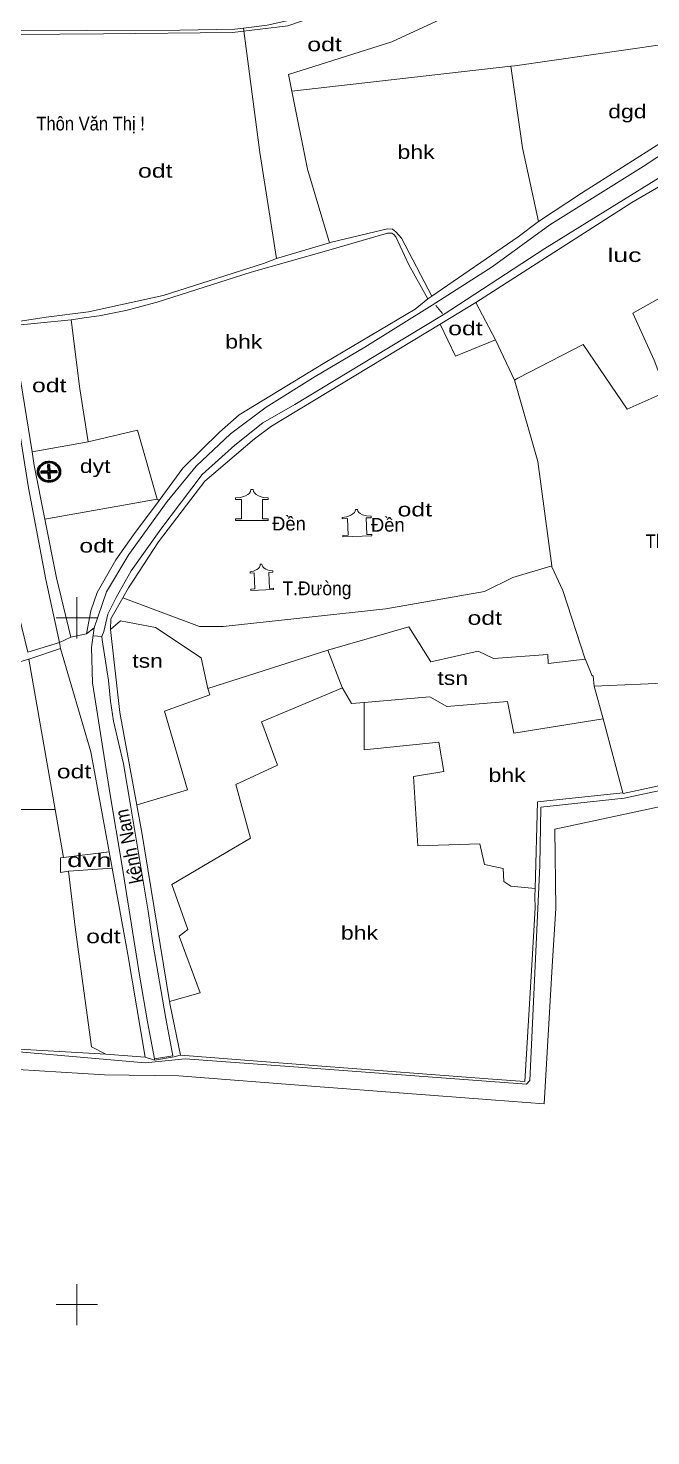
# Model space of a CAD drawing. Header units: metres. Extents: x 506356 to 510922, y 2246675 to 2251661.
# Drawn here: x 508465 to 508918, y 2247904 to 2248929 of the extents above; entities that cross this region are included whole.
import ezdxf
from ezdxf.enums import TextEntityAlignment as Align

# ---------------------------------------------------------------- set-up
doc = ezdxf.new("R2010")
doc.units = ezdxf.units.M
doc.header["$LTSCALE"] = 4
for name, color, linetype, lineweight in [('10', 7, 'Continuous', 13), ('11', 7, 'Continuous', 13), ('20', 7, 'Continuous', 35), ('23', 7, 'Continuous', 13), ('30', 7, 'Continuous', 13), ('4', 7, 'Continuous', 13), ('5', 7, 'Continuous', 13), ('63', 7, 'Continuous', 13), ('7', 7, 'Continuous', 13), ('9', 7, 'Continuous', 13)]:
    doc.layers.add(name, color=color, linetype=linetype, lineweight=lineweight)
for name, color, linetype in [('33', 7, 'Continuous'), ('39', 7, 'Continuous'), ('46', 7, 'Continuous')]:
    doc.layers.add(name, color=color, linetype=linetype)

msp = doc.modelspace()

# ---------------------------------------------------------------- linework, layer by layer
at = {"layer": '10'}
for p, q in [((508487.36, 2248482.12), (508488.27, 2248477.77)), ((508543.72, 2248363.77), (508543.89, 2248363.82)), ((508523.68, 2248329.69), (508525.87, 2248317.84)), ((508549.7, 2248180.16), (508521.19, 2248182.37))]:
    msp.add_line(p, q, dxfattribs=at)
for points in [[(508802.6, 2249002.17), (508767.76, 2248980.08), (508733.43, 2248960.53), (508697.91, 2248948.08), (508668.32, 2248938.01), (508638.72, 2248931.49), (508621.3, 2248929.31)], [(508621.3, 2248929.31), (508615.04, 2248928.53), (508575.02, 2248927.94), (508439.31, 2248927.33), (508424.07, 2248927.87)], [(508424.07, 2248927.87), (508430.43, 2248878.98), (508435.19, 2248831.71), (508438.86, 2248807.15), (508443.98, 2248758.78), (508446.18, 2248739.36), (508452.04, 2248714.8), (508454.18, 2248715.41), (508477.86, 2248718.83), (508508.62, 2248722.86), (508562.82, 2248734.61), (508636.05, 2248758.06), (508645.37, 2248761.59)], [(508645.37, 2248761.59), (508633.32, 2248838.7), (508621.3, 2248929.31)], [(508964.82, 2248871.13), (508946.87, 2248859.79), (508867.45, 2248809.25), (508836.13, 2248788.48)], [(508965.72, 2248838.26), (508965.49, 2248838.11), (508904.13, 2248802.44), (508790.59, 2248729.64), (508764.49, 2248713.84)], [(508559.92, 2248585.46), (508577.19, 2248608.89), (508603.91, 2248635.27), (508618.2, 2248647.72), (508680.79, 2248685.82), (508746.3, 2248724.65), (508755.45, 2248732.32), (508741.73, 2248757.1), (508732.2, 2248777.43), (508730.73, 2248779.07), (508729.27, 2248779.99), (508727.8, 2248780.17), (508726.16, 2248780.17), (508681.69, 2248767.35), (508626.96, 2248751.78), (508558.51, 2248729.8), (508535.63, 2248723.75), (508516.23, 2248719.9), (508507.08, 2248718.62), (508496.03, 2248717.1)], [(508836.13, 2248788.48), (508821.33, 2248777.38), (508758.42, 2248734.3), (508736.38, 2248776.39), (508732.34, 2248781.15), (508729.78, 2248782.99), (508726.12, 2248783.35), (508716.97, 2248781.15), (508685.48, 2248773.46), (508683.95, 2248773.01), (508645.37, 2248761.59)], [(508496.03, 2248717.1), (508451.85, 2248712.51), (508459.23, 2248671.9), (508467.65, 2248620.94)], [(508446.59, 2248711.63), (508452.5, 2248672.28), (508464.98, 2248594.76), (508477.46, 2248527.89), (508487.36, 2248482.12), (508464.32, 2248474.94)], [(508533.63, 2248514.63), (508537.78, 2248521.86), (508559.46, 2248555.33), (508593.28, 2248599.45), (508629.29, 2248630.34), (508641.78, 2248639.53), (508764.49, 2248713.84)], [(508804.78, 2248702.37), (508775.58, 2248690.52), (508764.49, 2248713.84)], [(508845.73, 2248537.95), (508835.56, 2248613.9), (508818.98, 2248672.35), (508818.63, 2248673.09), (508804.78, 2248702.37)], [(508467.65, 2248620.94), (508469.1, 2248610.86), (508476.84, 2248571.93)], [(508476.84, 2248571.93), (508485.37, 2248529.04), (508495.59, 2248486.06), (508507, 2248488.38), (508510.21, 2248505.22), (508514.97, 2248518.4), (508528.51, 2248542.22), (508541.32, 2248560.53), (508559.92, 2248585.46)], [(508845.73, 2248537.95), (508817.41, 2248529.38), (508796.89, 2248519.11), (508725.08, 2248506.48), (508606.7, 2248493.84), (508589.34, 2248493.84), (508533.63, 2248514.63)], [(508870.17, 2248469.97), (508853.7, 2248519.9), (508845.82, 2248537.28), (508845.73, 2248537.95)], [(508524.52, 2248491.48), (508524.92, 2248499.43), (508533.63, 2248514.63)], [(508543.72, 2248363.77), (508531.4, 2248431.13), (508524.52, 2248491.48)], [(508876.58, 2248450.39), (508932.61, 2248452.76), (508961.82, 2248455.14), (508990.23, 2248456.72), (509018.64, 2248459.88), (509043.89, 2248463.83), (509112.68, 2248486.78)], [(508312.67, 2248431.35), (508345.5, 2248433.79), (508414.05, 2248454.97), (508465.12, 2248469.85), (508488.27, 2248477.77)], [(508488.27, 2248477.77), (508510.28, 2248402.37), (508523.68, 2248329.69)], [(508876.58, 2248450.39), (508875.8, 2248457.5), (508875.01, 2248458.29), (508870.29, 2248469.6), (508870.17, 2248469.97)], [(508897.57, 2248372.64), (508883.21, 2248426.49), (508876.58, 2248450.39)], [(509122.75, 2248442.44), (509128.09, 2248419.19), (509078.42, 2248410.9), (508897.69, 2248372.19), (508897.57, 2248372.64)], [(508897.57, 2248372.64), (508835.38, 2248366.14), (508833.69, 2248302.92)], [(508567.62, 2248220.7), (508547.48, 2248343.73), (508543.72, 2248363.77)], [(508549.7, 2248180.16), (508549.8, 2248180.15), (508537.12, 2248254.85), (508525.87, 2248317.84)], [(508833.69, 2248302.92), (508833.53, 2248297.07), (508833.61, 2248288.8), (508831.4, 2248251.23), (508826.1, 2248162.4), (508802.7, 2248164.17), (508675.12, 2248173.89), (508575.53, 2248181.57)], [(508575.53, 2248181.57), (508567.97, 2248218.11), (508567.62, 2248220.7)], [(508521.19, 2248182.37), (508458.04, 2248186.11), (508424.3, 2248188)], [(508575.53, 2248181.57), (508575.31, 2248181.59), (508570.94, 2248180.36), (508556.58, 2248178.01), (508549.7, 2248180.16)]]:
    msp.add_lwpolyline(points, dxfattribs=at)
at = {"layer": '11'}
msp.add_lwpolyline([(507327.84, 2248615.19), (507358.07, 2248637.87), (507379.91, 2248653), (507417.7, 2248674), (507449.61, 2248688.29), (507511.75, 2248708.46), (507545.34, 2248716.02), (507611.68, 2248731.14), (507682.22, 2248747.11), (507782.14, 2248773.99), (507900.55, 2248804.24), (508240.6, 2248890.79), (508423.67, 2248924.4), (508519.38, 2248925.24), (508613.44, 2248926.08), (508653.74, 2248931.12), (508710.01, 2248950.45), (508898.94, 2249058.85), (508982.91, 2249113.46), (509288.57, 2249306.72), (509495.13, 2249441.16), (509680.71, 2249557.96)], dxfattribs=at)
at = {"layer": '20', "lineweight": 13}
for p, q in [((508761.32, 2248727.53), (508766.12, 2248721.67)), ((508512.54, 2248486.95), (508518.35, 2248486.52))]:
    msp.add_line(p, q, dxfattribs=at)
at = {"layer": '20'}
for p, q in [((508474.51, 2248611.91), (508474.93, 2248611.52)), ((508474.93, 2248611.52), (508474.51, 2248611.91)), ((508485.32, 2248601.68), (508485.73, 2248601.29)), ((508485.73, 2248601.29), (508485.32, 2248601.68))]:
    msp.add_line(p, q, dxfattribs=at)
msp.add_lwpolyline([(508479.2, 2248606.87), (508474.15, 2248606.63), (508474.19, 2248605.67), (508479.25, 2248605.91), (508479.45, 2248601.59), (508480.58, 2248601.64), (508480.37, 2248605.97), (508485.43, 2248606.21), (508485.38, 2248607.17), (508480.33, 2248606.93), (508480.12, 2248611.25), (508479, 2248611.2)], close=True, dxfattribs=at)
for major_axis, start_param, end_param in [((8.43, 0.4), 2.2137705, 4.1887574), ((7.81, 0.37), 2.2102225, 5.4485084), ((8.43, 0.4), 5.4449605, 8.4969558), ((7.81, 0.37), 6.2831853, 8.4934079), ((7.81, 0.37), 5.4485084, 6.2831853), ((8.43, 0.4), 4.1887902, 5.4449605)]:
    msp.add_ellipse((508479.84, 2248606.38), major_axis=major_axis, ratio=0.854989, start_param=start_param, end_param=end_param, dxfattribs=at)
at = {"layer": '23'}
for points in [[(508551.43, 2248205.84), (508545.97, 2248238.47), (508532.84, 2248320.63), (508524.42, 2248371.2), (508511.59, 2248452.67), (508510.78, 2248478.36), (508512.79, 2248492.81), (508521.6, 2248518.89), (508538.04, 2248546.18), (508565.71, 2248584.71), (508586.96, 2248610.39), (508611.82, 2248634.08), (508637.89, 2248653.35), (508673.57, 2248675.82), (508709.66, 2248697.09), (508758.58, 2248727.6), (508802.29, 2248755.69), (508844.39, 2248786.2), (508912.16, 2248828.73), (508963.49, 2248862.44)], [(508963.49, 2248862.44), (508912.16, 2248828.73), (508844.39, 2248786.2), (508802.29, 2248755.69), (508758.58, 2248727.6), (508709.66, 2248697.09), (508673.57, 2248675.82), (508637.89, 2248653.35), (508611.82, 2248634.08), (508586.96, 2248610.39), (508565.71, 2248584.71), (508538.04, 2248546.18), (508521.6, 2248518.89), (508512.79, 2248492.81), (508510.78, 2248478.36), (508511.59, 2248452.67), (508524.42, 2248371.2), (508532.84, 2248320.63), (508545.97, 2248238.47), (508551.43, 2248205.84)], [(508943.03, 2248832.33), (508871.25, 2248787.78), (508840.78, 2248768.92), (508766.6, 2248720.75), (508726.9, 2248696.67), (508658.73, 2248655.34), (508635.48, 2248642.1), (508615.03, 2248625.64), (508591.37, 2248604.38), (508561.3, 2248564.64), (508539.65, 2248534.14), (508528.82, 2248514.88), (508522.7, 2248502.75), (508519.7, 2248490.11), (508518.35, 2248486.52)], [(508591.37, 2248604.38), (508615.03, 2248625.64), (508635.48, 2248642.1), (508658.73, 2248655.34), (508726.9, 2248696.67), (508766.6, 2248720.75), (508840.78, 2248768.92), (508871.25, 2248787.78), (508943.03, 2248832.33)], [(508518.35, 2248486.52), (508519.7, 2248490.11), (508522.7, 2248502.75), (508528.82, 2248514.88), (508539.65, 2248534.14), (508561.3, 2248564.64), (508591.37, 2248604.38)], [(508551.43, 2248205.84), (508556.61, 2248178.93), (508570, 2248181.16), (508564.79, 2248208.26), (508555.41, 2248263.29), (508552.08, 2248286.43), (508539.14, 2248363.56), (508533.94, 2248393.79), (508526.88, 2248424.84), (508524.65, 2248439.3), (508523.2, 2248454.52), (508518.6, 2248484.11), (508518.35, 2248486.52)], [(508551.43, 2248205.84), (508556.61, 2248178.93), (508570, 2248181.16), (508564.79, 2248208.26), (508555.41, 2248263.29), (508552.08, 2248286.43), (508539.14, 2248363.56), (508533.94, 2248393.79), (508526.88, 2248424.84), (508524.65, 2248439.3), (508523.2, 2248454.52), (508518.6, 2248484.11), (508518.35, 2248486.52)]]:
    msp.add_lwpolyline(points, dxfattribs=at)
at = {"layer": '30'}
for p, q in [((508815.91, 2248901.6), (508656.52, 2248883.48)), ((508683.95, 2248773.01), (508685.48, 2248773.46)), ((508755.45, 2248732.32), (508758.42, 2248734.3)), ((508467.65, 2248620.94), (508508.26, 2248628.26)), ((508476.84, 2248571.93), (508558.63, 2248586.33)), ((508845.73, 2248537.95), (508845.82, 2248537.28)), ((508507, 2248488.38), (508512.79, 2248492.81)), ((508487.36, 2248482.12), (508495.61, 2248486.06)), ((508693.23, 2248449.28), (508682.64, 2248476.58)), ((508525.87, 2248317.84), (508493.93, 2248315.58)), ((508556.61, 2248178.93), (508551.43, 2248205.84)), ((508556.61, 2248178.91), (508556.58, 2248178.01))]:
    msp.add_line(p, q, dxfattribs=at)
for points in [[(508621.3, 2248929.31), (508638.72, 2248931.49), (508668.32, 2248938.01), (508697.91, 2248948.08), (508733.43, 2248960.53), (508767.76, 2248980.08), (508802.6, 2249002.17), (508897.66, 2249059.88), (508966.86, 2249104.44), (508972, 2249107.89)], [(508729.26, 2248919.47), (508784.5, 2248944.99), (508824.58, 2248966.37), (508917.84, 2249035.52)], [(508802.6, 2249002.17), (508767.76, 2248980.08), (508733.43, 2248960.53), (508697.91, 2248948.08), (508668.32, 2248938.01), (508638.72, 2248931.49), (508621.3, 2248929.31)], [(508621.3, 2248929.31), (508638.72, 2248931.49), (508668.32, 2248938.01), (508697.91, 2248948.08), (508733.43, 2248960.53), (508767.76, 2248980.08), (508802.6, 2249002.17)], [(508802.6, 2249002.17), (508767.76, 2248980.08), (508733.43, 2248960.53), (508697.91, 2248948.08), (508668.32, 2248938.01), (508638.72, 2248931.49), (508621.3, 2248929.31)], [(508824.58, 2248966.37), (508784.5, 2248944.99), (508729.26, 2248919.47), (508654.04, 2248895.65), (508656.52, 2248883.48), (508815.91, 2248901.6)], [(508621.3, 2248929.31), (508615.04, 2248928.53), (508575.02, 2248927.94), (508439.31, 2248927.33), (508424.07, 2248927.87), (508417.41, 2248928.11)], [(508424.07, 2248927.87), (508439.31, 2248927.33), (508575.02, 2248927.94), (508615.04, 2248928.53), (508621.3, 2248929.31)], [(508424.07, 2248927.87), (508439.31, 2248927.33), (508575.02, 2248927.94), (508615.04, 2248928.53), (508621.3, 2248929.31)], [(508575.02, 2248927.94), (508439.31, 2248927.33), (508424.07, 2248927.87), (508430.43, 2248878.98), (508435.19, 2248831.71), (508438.86, 2248807.15), (508443.98, 2248758.78)], [(508645.37, 2248761.59), (508636.05, 2248758.06), (508562.82, 2248734.61), (508508.62, 2248722.86), (508477.86, 2248718.83), (508454.18, 2248715.41), (508452.04, 2248714.8), (508446.18, 2248739.36), (508443.98, 2248758.78), (508438.86, 2248807.15), (508435.19, 2248831.71), (508430.43, 2248878.98), (508424.07, 2248927.87)], [(508424.07, 2248927.87), (508430.43, 2248878.98), (508435.19, 2248831.71), (508438.86, 2248807.15), (508443.98, 2248758.78), (508446.18, 2248739.36), (508452.04, 2248714.8), (508454.18, 2248715.41), (508477.86, 2248718.83), (508508.62, 2248722.86), (508562.82, 2248734.61), (508636.05, 2248758.06), (508645.37, 2248761.59), (508683.95, 2248773.01)], [(508562.82, 2248734.61), (508636.05, 2248758.06), (508645.37, 2248761.59), (508633.32, 2248838.7), (508621.3, 2248929.31)], [(508621.3, 2248929.31), (508615.04, 2248928.53), (508575.02, 2248927.94)], [(508621.3, 2248929.31), (508633.32, 2248838.7), (508645.37, 2248761.59)], [(508645.37, 2248761.59), (508633.32, 2248838.7), (508621.3, 2248929.31)], [(508621.3, 2248929.31), (508633.32, 2248838.7), (508645.37, 2248761.59), (508683.95, 2248773.01)], [(508815.91, 2248901.6), (508818.98, 2248901.83), (508953.48, 2248921.44), (508953.61, 2248921.46), (508985.63, 2248926.84), (508985.55, 2248927.64)], [(508656.52, 2248883.48), (508654.04, 2248895.65), (508729.26, 2248919.47)], [(508953.48, 2248921.44), (508818.98, 2248901.83), (508815.91, 2248901.6)], [(508815.91, 2248901.6), (508818.98, 2248901.83), (508953.48, 2248921.44), (508964.82, 2248871.13)], [(508683.95, 2248773.01), (508668.06, 2248826.74), (508656.52, 2248883.48), (508815.91, 2248901.6)], [(508685.48, 2248773.46), (508716.97, 2248781.15), (508726.12, 2248783.35), (508729.78, 2248782.99), (508732.34, 2248781.15), (508736.38, 2248776.39), (508758.42, 2248734.3), (508821.33, 2248777.38), (508836.13, 2248788.48), (508824.38, 2248842.23), (508815.91, 2248901.6), (508656.52, 2248883.48), (508668.06, 2248826.74), (508683.95, 2248773.01)], [(508815.91, 2248901.6), (508824.38, 2248842.23), (508836.13, 2248788.48)], [(508836.13, 2248788.48), (508824.38, 2248842.23), (508815.91, 2248901.6)], [(508656.52, 2248883.48), (508668.06, 2248826.74), (508683.95, 2248773.01), (508645.37, 2248761.59)], [(508683.95, 2248773.01), (508668.06, 2248826.74), (508656.52, 2248883.48)], [(508836.13, 2248788.48), (508867.45, 2248809.25), (508946.87, 2248859.79), (508964.82, 2248871.13), (508991.03, 2248887.68)], [(508912.16, 2248828.73), (508963.49, 2248862.44), (508991.96, 2248877.7), (508997.13, 2248887.5), (508991.03, 2248887.65)], [(508964.82, 2248871.13), (508946.87, 2248859.79), (508867.45, 2248809.25), (508836.13, 2248788.48)], [(508964.82, 2248871.13), (508946.87, 2248859.79), (508867.45, 2248809.25), (508836.13, 2248788.48)], [(508991.96, 2248877.7), (508963.49, 2248862.44), (508912.16, 2248828.73), (508844.39, 2248786.2)], [(508963.49, 2248862.44), (508912.16, 2248828.73), (508844.39, 2248786.2), (508802.29, 2248755.69), (508758.58, 2248727.6), (508709.66, 2248697.09), (508673.57, 2248675.82), (508637.89, 2248653.35), (508611.82, 2248634.08), (508586.96, 2248610.39), (508565.71, 2248584.71), (508538.04, 2248546.18), (508521.6, 2248518.89), (508512.79, 2248492.81), (508510.78, 2248478.36), (508511.59, 2248452.67), (508524.42, 2248371.2), (508532.84, 2248320.63), (508545.97, 2248238.47), (508551.43, 2248205.84)], [(508726.9, 2248696.67), (508766.6, 2248720.75), (508840.78, 2248768.92), (508871.25, 2248787.78), (508943.03, 2248832.33), (508996.76, 2248866.45)], [(508996.76, 2248866.45), (508943.03, 2248832.33), (508871.25, 2248787.78), (508840.78, 2248768.92), (508766.6, 2248720.75)], [(508790.59, 2248729.64), (508904.13, 2248802.44), (508965.49, 2248838.11), (508965.72, 2248838.26), (508993.82, 2248856.75), (508996.76, 2248866.45)], [(508818.63, 2248673.09), (508821.01, 2248674.48), (508868.65, 2248699.15), (508900.68, 2248651.88), (508929.02, 2248664.62), (508920.39, 2248687.64), (508904.79, 2248721.75), (508930.26, 2248736.14), (508982.41, 2248762.44), (508965.72, 2248838.26), (508993.82, 2248856.75), (509001.85, 2248781.2), (509001.49, 2248777.68)], [(508518.35, 2248486.52), (508519.7, 2248490.11), (508522.7, 2248502.75), (508528.82, 2248514.88), (508539.65, 2248534.14), (508561.3, 2248564.64), (508591.37, 2248604.38), (508615.03, 2248625.64), (508635.48, 2248642.1), (508658.73, 2248655.34), (508726.9, 2248696.67), (508766.6, 2248720.75), (508840.78, 2248768.92), (508871.25, 2248787.78), (508943.03, 2248832.33)], [(508764.49, 2248713.84), (508790.59, 2248729.64), (508904.13, 2248802.44), (508965.49, 2248838.11), (508965.72, 2248838.26)], [(508965.72, 2248838.26), (508965.49, 2248838.11), (508904.13, 2248802.44), (508790.59, 2248729.64), (508764.49, 2248713.84)], [(508965.72, 2248838.26), (508965.49, 2248838.11), (508904.13, 2248802.44), (508790.59, 2248729.64)], [(508965.72, 2248838.26), (508982.41, 2248762.44), (508930.26, 2248736.14), (508904.79, 2248721.75), (508920.39, 2248687.64), (508929.02, 2248664.62), (508900.68, 2248651.88), (508868.65, 2248699.15), (508821.01, 2248674.48), (508818.63, 2248673.09)], [(508868.65, 2248699.15), (508900.68, 2248651.88), (508929.02, 2248664.62), (508920.39, 2248687.64), (508904.79, 2248721.75), (508930.26, 2248736.14), (508982.41, 2248762.44), (508965.72, 2248838.26)], [(508965.72, 2248838.26), (508982.41, 2248762.44), (508930.26, 2248736.14), (508904.79, 2248721.75)], [(508802.29, 2248755.69), (508844.39, 2248786.2), (508912.16, 2248828.73)], [(508508.62, 2248722.86), (508477.86, 2248718.83), (508454.18, 2248715.41), (508452.04, 2248714.8), (508451.85, 2248712.51), (508496.03, 2248717.1), (508507.08, 2248718.62), (508516.23, 2248719.9), (508535.63, 2248723.75), (508558.51, 2248729.8), (508626.96, 2248751.78), (508681.69, 2248767.35), (508726.16, 2248780.17)], [(508496.03, 2248717.1), (508507.08, 2248718.62), (508516.23, 2248719.9), (508535.63, 2248723.75), (508558.51, 2248729.8), (508626.96, 2248751.78), (508681.69, 2248767.35), (508726.16, 2248780.17), (508727.8, 2248780.17), (508729.27, 2248779.99), (508730.73, 2248779.07), (508732.2, 2248777.43), (508741.73, 2248757.1), (508755.45, 2248732.32), (508746.3, 2248724.65), (508680.79, 2248685.82), (508618.2, 2248647.72), (508603.91, 2248635.27), (508577.19, 2248608.89), (508559.92, 2248585.46), (508558.63, 2248586.33)], [(508559.92, 2248585.46), (508577.19, 2248608.89), (508603.91, 2248635.27), (508618.2, 2248647.72), (508680.79, 2248685.82), (508746.3, 2248724.65), (508755.45, 2248732.32), (508741.73, 2248757.1), (508732.2, 2248777.43), (508730.73, 2248779.07), (508729.27, 2248779.99), (508727.8, 2248780.17), (508726.16, 2248780.17), (508681.69, 2248767.35), (508626.96, 2248751.78), (508558.51, 2248729.8), (508535.63, 2248723.75), (508516.23, 2248719.9), (508507.08, 2248718.62), (508496.03, 2248717.1)], [(508732.2, 2248777.43), (508730.73, 2248779.07), (508729.27, 2248779.99), (508727.8, 2248780.17), (508726.16, 2248780.17), (508681.69, 2248767.35), (508626.96, 2248751.78), (508558.51, 2248729.8)], [(508758.42, 2248734.3), (508736.38, 2248776.39), (508732.34, 2248781.15), (508729.78, 2248782.99), (508726.12, 2248783.35), (508716.97, 2248781.15), (508685.48, 2248773.46), (508683.95, 2248773.01), (508645.37, 2248761.59), (508636.05, 2248758.06)], [(508836.13, 2248788.48), (508821.33, 2248777.38), (508758.42, 2248734.3), (508736.38, 2248776.39), (508732.34, 2248781.15), (508729.78, 2248782.99), (508726.12, 2248783.35), (508716.97, 2248781.15), (508685.48, 2248773.46), (508683.95, 2248773.01)], [(508683.95, 2248773.01), (508685.48, 2248773.46), (508716.97, 2248781.15), (508726.12, 2248783.35), (508729.78, 2248782.99), (508732.34, 2248781.15), (508736.38, 2248776.39), (508758.42, 2248734.3), (508821.33, 2248777.38), (508836.13, 2248788.48)], [(508726.16, 2248780.17), (508727.8, 2248780.17), (508729.27, 2248779.99), (508730.73, 2248779.07), (508732.2, 2248777.43), (508741.73, 2248757.1), (508755.45, 2248732.32)], [(508836.13, 2248788.48), (508821.33, 2248777.38), (508758.42, 2248734.3)], [(508844.39, 2248786.2), (508802.29, 2248755.69), (508758.58, 2248727.6)], [(508755.45, 2248732.32), (508741.73, 2248757.1), (508732.2, 2248777.43)], [(508636.05, 2248758.06), (508562.82, 2248734.61), (508508.62, 2248722.86)], [(508709.66, 2248697.09), (508758.58, 2248727.6), (508802.29, 2248755.69)], [(508477.86, 2248718.83), (508508.62, 2248722.86), (508562.82, 2248734.61)], [(508558.51, 2248729.8), (508535.63, 2248723.75), (508516.23, 2248719.9), (508507.08, 2248718.62), (508496.03, 2248717.1), (508502.14, 2248666.7), (508508.26, 2248628.26)], [(508533.63, 2248514.63), (508537.78, 2248521.86), (508559.46, 2248555.33), (508593.28, 2248599.45), (508629.29, 2248630.34), (508641.78, 2248639.53), (508764.49, 2248713.84), (508790.59, 2248729.64)], [(508755.45, 2248732.32), (508746.3, 2248724.65), (508680.79, 2248685.82), (508618.2, 2248647.72), (508603.91, 2248635.27), (508577.19, 2248608.89), (508559.92, 2248585.46)], [(508758.58, 2248727.6), (508709.66, 2248697.09), (508673.57, 2248675.82)], [(508680.79, 2248685.82), (508746.3, 2248724.65), (508755.45, 2248732.32)], [(508790.59, 2248729.64), (508804.78, 2248702.37), (508818.63, 2248673.09), (508821.01, 2248674.48), (508868.65, 2248699.15)], [(508467.65, 2248620.94), (508459.23, 2248671.9), (508451.85, 2248712.51), (508496.03, 2248717.1)], [(508496.03, 2248717.1), (508451.85, 2248712.51), (508459.23, 2248671.9), (508467.65, 2248620.94)], [(508496.03, 2248717.1), (508451.85, 2248712.51), (508459.23, 2248671.9), (508467.65, 2248620.94)], [(508452.04, 2248714.8), (508454.18, 2248715.41), (508477.86, 2248718.83)], [(508496.03, 2248717.1), (508502.14, 2248666.7), (508508.26, 2248628.26), (508467.65, 2248620.94)], [(508467.65, 2248620.94), (508508.26, 2248628.26), (508502.14, 2248666.7), (508496.03, 2248717.1)], [(508508.26, 2248628.26), (508502.14, 2248666.7), (508496.03, 2248717.1)], [(508766.6, 2248720.75), (508726.9, 2248696.67), (508658.73, 2248655.34), (508635.48, 2248642.1), (508615.03, 2248625.64), (508591.37, 2248604.38)], [(508904.79, 2248721.75), (508920.39, 2248687.64), (508929.02, 2248664.62), (508900.68, 2248651.88), (508868.65, 2248699.15), (508821.01, 2248674.48), (508818.63, 2248673.09), (508818.98, 2248672.35), (508835.56, 2248613.9), (508845.73, 2248537.95)], [(508477.46, 2248527.89), (508464.98, 2248594.76), (508452.5, 2248672.28), (508446.59, 2248711.63), (508412.63, 2248705.79)], [(508487.36, 2248482.12), (508477.46, 2248527.89), (508464.98, 2248594.76), (508452.5, 2248672.28), (508446.59, 2248711.63), (508446.2, 2248714.44)], [(508446.59, 2248711.63), (508452.5, 2248672.28), (508464.98, 2248594.76), (508477.46, 2248527.89), (508487.36, 2248482.12), (508464.32, 2248474.94), (508455.44, 2248511.84)], [(508446.59, 2248711.63), (508452.5, 2248672.28), (508464.98, 2248594.76)], [(508467.65, 2248620.94), (508459.23, 2248671.9), (508451.85, 2248712.51), (508452.04, 2248714.8)], [(508533.63, 2248514.63), (508537.78, 2248521.86), (508559.46, 2248555.33), (508593.28, 2248599.45), (508629.29, 2248630.34), (508641.78, 2248639.53), (508764.49, 2248713.84)], [(508764.49, 2248713.84), (508641.78, 2248639.53), (508629.29, 2248630.34), (508593.28, 2248599.45), (508559.46, 2248555.33), (508537.78, 2248521.86), (508533.63, 2248514.63)], [(508764.49, 2248713.84), (508641.78, 2248639.53), (508629.29, 2248630.34), (508593.28, 2248599.45)], [(508764.49, 2248713.84), (508775.58, 2248690.52), (508804.78, 2248702.37), (508818.63, 2248673.09)], [(508818.63, 2248673.09), (508804.78, 2248702.37), (508775.58, 2248690.52), (508764.49, 2248713.84)], [(508845.73, 2248537.95), (508835.56, 2248613.9), (508818.98, 2248672.35), (508818.63, 2248673.09), (508804.78, 2248702.37), (508775.58, 2248690.52), (508764.49, 2248713.84)], [(508521.6, 2248518.89), (508538.04, 2248546.18), (508565.71, 2248584.71), (508586.96, 2248610.39), (508611.82, 2248634.08), (508637.89, 2248653.35), (508673.57, 2248675.82), (508709.66, 2248697.09)], [(508528.82, 2248514.88), (508539.65, 2248534.14), (508561.3, 2248564.64), (508591.37, 2248604.38), (508615.03, 2248625.64), (508635.48, 2248642.1), (508658.73, 2248655.34), (508726.9, 2248696.67)], [(508508.26, 2248628.26), (508544.24, 2248636.74), (508558.63, 2248586.33), (508559.92, 2248585.46), (508577.19, 2248608.89), (508603.91, 2248635.27), (508618.2, 2248647.72), (508680.79, 2248685.82)], [(508673.57, 2248675.82), (508637.89, 2248653.35), (508611.82, 2248634.08), (508586.96, 2248610.39), (508565.71, 2248584.71), (508538.04, 2248546.18), (508521.6, 2248518.89), (508512.79, 2248492.81), (508510.78, 2248478.36), (508511.59, 2248452.67)], [(508845.73, 2248537.95), (508835.56, 2248613.9), (508818.98, 2248672.35), (508818.63, 2248673.09)], [(508818.63, 2248673.09), (508818.98, 2248672.35), (508835.56, 2248613.9), (508845.73, 2248537.95)], [(508558.63, 2248586.33), (508544.24, 2248636.74), (508508.26, 2248628.26), (508467.65, 2248620.94), (508469.1, 2248610.86), (508476.84, 2248571.93)], [(508508.26, 2248628.26), (508544.24, 2248636.74), (508558.63, 2248586.33), (508476.84, 2248571.93)], [(508558.63, 2248586.33), (508544.24, 2248636.74), (508508.26, 2248628.26)], [(508476.84, 2248571.93), (508469.1, 2248610.86), (508467.65, 2248620.94)], [(508467.65, 2248620.94), (508469.1, 2248610.86), (508476.84, 2248571.93)], [(508476.84, 2248571.93), (508469.1, 2248610.86), (508467.65, 2248620.94)], [(508591.37, 2248604.38), (508561.3, 2248564.64), (508539.65, 2248534.14), (508528.82, 2248514.88), (508522.7, 2248502.75)], [(508464.98, 2248594.76), (508477.46, 2248527.89), (508487.36, 2248482.12), (508495.59, 2248486.05), (508495.59, 2248486.06)], [(508593.28, 2248599.45), (508559.46, 2248555.33), (508537.78, 2248521.86), (508533.63, 2248514.63), (508589.34, 2248493.84)], [(508476.84, 2248571.93), (508558.63, 2248586.33), (508559.92, 2248585.46)], [(508510.21, 2248505.22), (508514.97, 2248518.4), (508528.51, 2248542.22), (508541.32, 2248560.53), (508559.92, 2248585.46), (508558.63, 2248586.33), (508476.84, 2248571.93), (508485.37, 2248529.04)], [(508559.92, 2248585.46), (508541.32, 2248560.53), (508528.51, 2248542.22), (508514.97, 2248518.4), (508510.21, 2248505.22), (508507, 2248488.38), (508495.59, 2248486.06), (508485.37, 2248529.04), (508476.84, 2248571.93)], [(508476.84, 2248571.93), (508485.37, 2248529.04), (508495.59, 2248486.06), (508507, 2248488.38), (508510.21, 2248505.22), (508514.97, 2248518.4), (508528.51, 2248542.22), (508541.32, 2248560.53), (508559.92, 2248585.46)], [(508559.92, 2248585.46), (508541.32, 2248560.53), (508528.51, 2248542.22), (508514.97, 2248518.4), (508510.21, 2248505.22), (508507, 2248488.38), (508512.79, 2248492.81), (508521.6, 2248518.89)], [(508495.59, 2248486.06), (508485.37, 2248529.04), (508476.84, 2248571.93)], [(508439.55, 2248551.34), (508446.53, 2248551.75), (508455.57, 2248511.88), (508455.44, 2248511.84), (508464.32, 2248474.94), (508487.36, 2248482.12), (508477.46, 2248527.89)], [(508845.73, 2248537.95), (508817.41, 2248529.38), (508796.89, 2248519.11), (508725.08, 2248506.48), (508606.7, 2248493.84), (508589.34, 2248493.84), (508533.63, 2248514.63)], [(508533.63, 2248514.63), (508589.34, 2248493.84), (508606.7, 2248493.84), (508725.08, 2248506.48), (508796.89, 2248519.11), (508817.41, 2248529.38), (508845.73, 2248537.95)], [(508589.34, 2248493.84), (508606.7, 2248493.84), (508725.08, 2248506.48), (508796.89, 2248519.11), (508817.41, 2248529.38), (508845.73, 2248537.95)], [(508845.73, 2248537.95), (508817.41, 2248529.38), (508796.89, 2248519.11)], [(508870.17, 2248469.97), (508853.7, 2248519.9), (508845.82, 2248537.28), (508845.73, 2248537.95)], [(508845.73, 2248537.95), (508845.82, 2248537.28), (508853.7, 2248519.9), (508870.17, 2248469.97)], [(508870.17, 2248469.97), (508853.7, 2248519.9), (508845.82, 2248537.28), (508845.73, 2248537.95)], [(508845.82, 2248537.28), (508853.7, 2248519.9), (508870.17, 2248469.97), (508870.29, 2248469.6)], [(508485.37, 2248529.04), (508495.59, 2248486.06), (508507, 2248488.38), (508510.21, 2248505.22)], [(508518.35, 2248486.52), (508519.7, 2248490.11), (508522.7, 2248502.75), (508528.82, 2248514.88)], [(508796.89, 2248519.11), (508725.08, 2248506.48), (508606.7, 2248493.84), (508589.34, 2248493.84), (508533.63, 2248514.63), (508524.92, 2248499.43), (508524.52, 2248491.48)], [(508524.52, 2248491.48), (508524.92, 2248499.43), (508533.63, 2248514.63)], [(508533.63, 2248514.63), (508524.92, 2248499.43), (508524.52, 2248491.48)], [(508524.52, 2248491.48), (508524.92, 2248499.43), (508533.63, 2248514.63)], [(508522.7, 2248502.75), (508519.7, 2248490.11), (508518.35, 2248486.52)], [(508551.43, 2248205.84), (508545.97, 2248238.47), (508532.84, 2248320.63), (508524.42, 2248371.2), (508511.59, 2248452.67), (508510.78, 2248478.36), (508512.79, 2248492.81), (508507, 2248488.38), (508495.61, 2248486.06), (508487.36, 2248482.12), (508488.27, 2248477.77), (508510.28, 2248402.37)], [(508595.36, 2248448.51), (508590.64, 2248470.84), (508557.37, 2248493.03), (508531.91, 2248497.96), (508524.52, 2248491.48)], [(508524.52, 2248491.48), (508531.91, 2248497.96), (508557.37, 2248493.03), (508590.64, 2248470.84), (508595.36, 2248448.51)], [(508524.52, 2248491.48), (508531.91, 2248497.96), (508557.37, 2248493.03), (508590.64, 2248470.84), (508595.36, 2248448.51), (508682.64, 2248476.58), (508741.75, 2248493.44), (508757.77, 2248467.95)], [(508595.36, 2248448.51), (508590.64, 2248470.84), (508557.37, 2248493.03), (508531.91, 2248497.96), (508524.52, 2248491.48), (508531.4, 2248431.13)], [(508870.17, 2248469.97), (508843.18, 2248466.72), (508842.77, 2248473.3), (508803.35, 2248470.42), (508792.26, 2248475.76), (508757.77, 2248467.95), (508741.75, 2248493.44), (508682.64, 2248476.58), (508595.36, 2248448.51)], [(508682.64, 2248476.58), (508741.75, 2248493.44), (508757.77, 2248467.95), (508792.26, 2248475.76), (508803.35, 2248470.42), (508842.77, 2248473.3), (508843.18, 2248466.72), (508870.17, 2248469.97)], [(508870.17, 2248469.97), (508843.18, 2248466.72), (508842.77, 2248473.3), (508803.35, 2248470.42), (508792.26, 2248475.76), (508757.77, 2248467.95), (508741.75, 2248493.44), (508682.64, 2248476.58), (508693.23, 2248449.28), (508699.88, 2248437.55), (508709.31, 2248438.36), (508756.96, 2248442.48), (508769.28, 2248435.49)], [(508345.5, 2248433.79), (508414.05, 2248454.97), (508465.12, 2248469.85), (508488.27, 2248477.77), (508487.36, 2248482.12), (508464.32, 2248474.94)], [(508464.32, 2248474.94), (508487.36, 2248482.12), (508488.27, 2248477.77), (508465.12, 2248469.85), (508414.05, 2248454.97)], [(508523.68, 2248329.69), (508510.28, 2248402.37), (508488.27, 2248477.77), (508487.36, 2248482.12)], [(508551.43, 2248205.84), (508556.61, 2248178.93), (508570, 2248181.16), (508564.79, 2248208.26), (508555.41, 2248263.29), (508552.08, 2248286.43), (508539.14, 2248363.56), (508533.94, 2248393.79), (508526.88, 2248424.84), (508524.65, 2248439.3), (508523.2, 2248454.52), (508518.6, 2248484.11), (508518.35, 2248486.52)], [(508551.43, 2248205.84), (508556.61, 2248178.93), (508570, 2248181.16), (508564.79, 2248208.26), (508555.41, 2248263.29), (508552.08, 2248286.43), (508539.14, 2248363.56), (508533.94, 2248393.79), (508526.88, 2248424.84), (508524.65, 2248439.3), (508523.2, 2248454.52), (508518.6, 2248484.11), (508518.35, 2248486.52)], [(508518.35, 2248486.52), (508518.6, 2248484.11), (508523.2, 2248454.52), (508524.65, 2248439.3), (508526.88, 2248424.84), (508533.94, 2248393.79), (508539.14, 2248363.56), (508552.08, 2248286.43), (508555.41, 2248263.29), (508564.79, 2248208.26), (508570, 2248181.16), (508556.61, 2248178.93)], [(508543.72, 2248363.77), (508531.4, 2248431.13), (508524.52, 2248491.48)], [(508524.52, 2248491.48), (508531.4, 2248431.13), (508543.72, 2248363.77)], [(508543.72, 2248363.77), (508531.4, 2248431.13), (508524.52, 2248491.48)], [(509112.68, 2248486.78), (509043.89, 2248463.83), (509018.64, 2248459.88), (508990.23, 2248456.72), (508961.82, 2248455.14), (508932.61, 2248452.76), (508876.58, 2248450.39)], [(508876.58, 2248450.39), (508932.61, 2248452.76), (508961.82, 2248455.14), (508990.23, 2248456.72), (509018.64, 2248459.88), (509043.89, 2248463.83), (509112.68, 2248486.78)], [(508897.57, 2248372.64), (508897.69, 2248372.19), (509078.42, 2248410.9), (509128.09, 2248419.19), (509122.75, 2248442.44), (509112.68, 2248486.78)], [(508523.68, 2248329.69), (508490.46, 2248325.53), (508484.31, 2248360.55), (508465.12, 2248469.85), (508488.27, 2248477.77)], [(508488.27, 2248477.77), (508510.28, 2248402.37), (508523.68, 2248329.69)], [(508543.89, 2248363.82), (508580.63, 2248374.81), (508563.93, 2248432.13), (508596.85, 2248444.08), (508595.36, 2248448.51), (508682.64, 2248476.58), (508693.23, 2248449.28)], [(508693.35, 2248449.06), (508693.23, 2248449.28), (508682.64, 2248476.58), (508595.36, 2248448.51)], [(508757.77, 2248467.95), (508792.26, 2248475.76), (508803.35, 2248470.42), (508842.77, 2248473.3)], [(508842.77, 2248473.3), (508843.18, 2248466.72), (508870.17, 2248469.97)], [(508312.67, 2248431.35), (508313.2, 2248406.36), (508336.6, 2248407.59), (508378.06, 2248411.29), (508414.05, 2248454.97), (508465.12, 2248469.85)], [(508465.12, 2248469.85), (508484.31, 2248360.55), (508350.15, 2248360.55)], [(508350.15, 2248360.55), (508484.31, 2248360.55), (508465.12, 2248469.85), (508414.05, 2248454.97), (508378.06, 2248411.29)], [(508876.58, 2248450.39), (508875.8, 2248457.5), (508875.01, 2248458.29), (508870.29, 2248469.6), (508870.17, 2248469.97)], [(508870.17, 2248469.97), (508870.29, 2248469.6), (508875.01, 2248458.29), (508875.8, 2248457.5), (508876.58, 2248450.39), (508883.21, 2248426.49)], [(508875.01, 2248458.29), (508870.29, 2248469.6), (508870.17, 2248469.97)], [(508870.29, 2248469.6), (508875.01, 2248458.29), (508875.8, 2248457.5), (508876.58, 2248450.39)], [(508511.59, 2248452.67), (508524.42, 2248371.2), (508532.84, 2248320.63), (508545.97, 2248238.47), (508551.43, 2248205.84)], [(508769.28, 2248435.49), (508813.63, 2248439.18), (508818.15, 2248416.17), (508883.21, 2248426.49), (508876.58, 2248450.39), (508875.8, 2248457.5), (508875.01, 2248458.29)], [(509018.64, 2248459.88), (508990.23, 2248456.72), (508961.82, 2248455.14), (508932.61, 2248452.76), (508876.58, 2248450.39), (508883.21, 2248426.49), (508897.57, 2248372.64)], [(508876.58, 2248450.39), (508932.61, 2248452.76), (508961.82, 2248455.14), (508990.23, 2248456.72)], [(508595.36, 2248448.51), (508596.85, 2248444.08), (508563.93, 2248432.13), (508580.63, 2248374.81), (508543.89, 2248363.82), (508543.72, 2248363.77)], [(508543.89, 2248363.82), (508580.63, 2248374.81), (508563.93, 2248432.13), (508596.85, 2248444.08), (508595.36, 2248448.51)], [(508595.36, 2248448.51), (508596.85, 2248444.08), (508563.93, 2248432.13), (508580.63, 2248374.81)], [(508567.62, 2248220.7), (508589.82, 2248227.08), (508574.62, 2248268.18), (508580.78, 2248273.11), (508569.28, 2248305.99), (508626.36, 2248339.7), (508615.69, 2248378.75), (508646.08, 2248392.73), (508635.41, 2248421.91), (508634.59, 2248424.38), (508693.32, 2248449.04), (508693.23, 2248449.28)], [(508693.23, 2248449.28), (508693.32, 2248449.04), (508634.59, 2248424.38), (508635.41, 2248421.91), (508646.08, 2248392.73), (508615.69, 2248378.75), (508626.36, 2248339.7), (508569.28, 2248305.99), (508580.78, 2248273.11), (508574.62, 2248268.18), (508589.82, 2248227.08), (508567.62, 2248220.7)], [(508626.36, 2248339.7), (508615.69, 2248378.75), (508646.08, 2248392.73), (508635.41, 2248421.91), (508634.59, 2248424.38), (508693.32, 2248449.04)], [(508693.32, 2248449.04), (508634.59, 2248424.38), (508635.41, 2248421.91)], [(508693.23, 2248449.28), (508699.88, 2248437.55), (508709.31, 2248438.36)], [(508709.31, 2248438.36), (508699.88, 2248437.55), (508693.23, 2248449.28)], [(508748.33, 2248333.96), (508745.04, 2248384.52), (508767.21, 2248388.22), (508763.52, 2248409.6), (508709.31, 2248403.84), (508709.31, 2248438.36), (508699.88, 2248437.55), (508693.35, 2248449.06)], [(508709.31, 2248438.36), (508756.96, 2248442.48), (508769.28, 2248435.49), (508813.63, 2248439.18), (508818.15, 2248416.17), (508883.21, 2248426.49), (508897.57, 2248372.64)], [(508883.21, 2248426.49), (508818.15, 2248416.17), (508813.63, 2248439.18), (508769.28, 2248435.49), (508756.96, 2248442.48), (508709.31, 2248438.36)], [(508883.21, 2248426.49), (508818.15, 2248416.17), (508813.63, 2248439.18), (508769.28, 2248435.49), (508756.96, 2248442.48), (508709.31, 2248438.36)], [(509122.75, 2248442.44), (509128.09, 2248419.19), (509078.42, 2248410.9), (508897.69, 2248372.19), (508897.57, 2248372.64), (508883.21, 2248426.49), (508876.58, 2248450.39)], [(508531.4, 2248431.13), (508543.72, 2248363.77), (508543.89, 2248363.82)], [(508709.31, 2248438.36), (508709.31, 2248403.84), (508763.52, 2248409.6), (508767.21, 2248388.22), (508745.04, 2248384.52), (508748.33, 2248333.96), (508793.5, 2248335.61), (508796.78, 2248320.4), (508810.33, 2248317.52), (508810.74, 2248308.06), (508815.87, 2248304.67), (508833.69, 2248302.92)], [(508833.69, 2248302.92), (508815.87, 2248304.67), (508810.74, 2248308.06), (508810.33, 2248317.52), (508796.78, 2248320.4), (508793.5, 2248335.61), (508748.33, 2248333.96), (508745.04, 2248384.52), (508767.21, 2248388.22), (508763.52, 2248409.6), (508709.31, 2248403.84), (508709.31, 2248438.36)], [(508709.31, 2248438.36), (508709.31, 2248403.84), (508763.52, 2248409.6), (508767.21, 2248388.22)], [(508635.41, 2248421.91), (508646.08, 2248392.73), (508615.69, 2248378.75), (508626.36, 2248339.7), (508569.28, 2248305.99), (508580.78, 2248273.11)], [(508833.69, 2248302.92), (508835.38, 2248366.14), (508897.57, 2248372.64), (508883.21, 2248426.49)], [(508510.28, 2248402.37), (508523.68, 2248329.69), (508525.87, 2248317.84)], [(508767.21, 2248388.22), (508745.04, 2248384.52), (508748.33, 2248333.96)], [(508580.63, 2248374.81), (508543.89, 2248363.82), (508543.72, 2248363.77), (508547.48, 2248343.73), (508567.62, 2248220.7)], [(508897.57, 2248372.64), (508835.38, 2248366.14), (508833.69, 2248302.92)], [(508521.19, 2248182.37), (508458.04, 2248186.11), (508373.65, 2248191.22), (508342.72, 2248193.1), (508350.15, 2248360.55), (508484.31, 2248360.55), (508490.46, 2248325.53)], [(508493.93, 2248315.58), (508488.1, 2248314.55), (508488.1, 2248325.23), (508490.46, 2248325.53), (508484.31, 2248360.55), (508350.15, 2248360.55), (508342.72, 2248193.1)], [(508567.62, 2248220.7), (508547.48, 2248343.73), (508543.72, 2248363.77), (508543.89, 2248363.82)], [(508543.72, 2248363.77), (508547.48, 2248343.73), (508567.62, 2248220.7)], [(508567.62, 2248220.7), (508547.48, 2248343.73), (508543.72, 2248363.77)], [(508567.62, 2248220.7), (508589.82, 2248227.08), (508574.62, 2248268.18), (508580.78, 2248273.11), (508569.28, 2248305.99), (508626.36, 2248339.7)], [(508493.93, 2248315.58), (508488.1, 2248314.55), (508488.1, 2248325.23), (508490.46, 2248325.53), (508523.68, 2248329.69), (508525.87, 2248317.84)], [(508525.87, 2248317.84), (508523.68, 2248329.69), (508490.46, 2248325.53), (508488.1, 2248325.23)], [(508549.7, 2248180.16), (508549.8, 2248180.15), (508537.12, 2248254.85), (508525.87, 2248317.84), (508523.68, 2248329.69)], [(508748.33, 2248333.96), (508793.5, 2248335.61), (508796.78, 2248320.4)], [(508833.69, 2248302.92), (508815.87, 2248304.67), (508810.74, 2248308.06), (508810.33, 2248317.52), (508796.78, 2248320.4), (508793.5, 2248335.61), (508748.33, 2248333.96)], [(508490.46, 2248325.53), (508488.1, 2248325.23), (508488.1, 2248314.55), (508493.93, 2248315.58)], [(508488.1, 2248325.23), (508488.1, 2248314.55), (508493.93, 2248315.58), (508525.87, 2248317.84)], [(508521.19, 2248182.37), (508510.71, 2248187.8), (508499.21, 2248272.85), (508493.93, 2248315.58), (508525.87, 2248317.84)], [(508549.8, 2248180.18), (508537.12, 2248254.85), (508525.87, 2248317.84), (508493.93, 2248315.58), (508499.21, 2248272.85), (508510.71, 2248187.8)], [(508525.87, 2248317.84), (508537.12, 2248254.85), (508549.8, 2248180.15), (508549.7, 2248180.16), (508521.19, 2248182.37)], [(508525.87, 2248317.84), (508537.12, 2248254.85), (508549.8, 2248180.18)], [(508796.78, 2248320.4), (508810.33, 2248317.52), (508810.74, 2248308.06), (508815.87, 2248304.67), (508833.69, 2248302.92)], [(508342.72, 2248193.1), (508373.65, 2248191.22), (508424.3, 2248188.15), (508424.51, 2248233.92), (508459.09, 2248231.95), (508458.69, 2248198.13), (508458.04, 2248186.11), (508521.19, 2248182.37), (508510.71, 2248187.8), (508499.21, 2248272.85), (508493.93, 2248315.58)], [(508493.93, 2248315.58), (508499.21, 2248272.85), (508510.71, 2248187.8), (508521.19, 2248182.37)], [(508833.69, 2248302.92), (508833.53, 2248297.07), (508833.61, 2248288.8), (508831.4, 2248251.23), (508826.1, 2248162.4), (508802.7, 2248164.17), (508675.12, 2248173.89), (508575.53, 2248181.57)], [(508575.53, 2248181.57), (508675.12, 2248173.89), (508802.7, 2248164.17), (508826.1, 2248162.4), (508831.4, 2248251.23), (508833.61, 2248288.8), (508833.53, 2248297.07), (508833.69, 2248302.92)], [(508580.78, 2248273.11), (508574.62, 2248268.18), (508589.82, 2248227.08)], [(508589.82, 2248227.08), (508567.62, 2248220.7), (508567.97, 2248218.11), (508575.53, 2248181.57)], [(508575.53, 2248181.57), (508567.97, 2248218.11), (508567.62, 2248220.7)], [(508567.62, 2248220.7), (508567.97, 2248218.11), (508575.53, 2248181.57)], [(508575.53, 2248181.57), (508567.97, 2248218.11), (508567.62, 2248220.7)], [(508510.71, 2248187.8), (508521.19, 2248182.37), (508549.7, 2248180.16)], [(508575.53, 2248181.57), (508575.31, 2248181.59), (508570.94, 2248180.36), (508556.58, 2248178.01), (508549.7, 2248180.16)], [(508549.7, 2248180.16), (508556.58, 2248178.01), (508556.61, 2248178.91)], [(508556.58, 2248178.01), (508570.94, 2248180.36), (508575.31, 2248181.59), (508575.53, 2248181.57)], [(508556.61, 2248178.93), (508556.61, 2248178.91), (508556.58, 2248178.01)]]:
    msp.add_lwpolyline(points, dxfattribs=at)
for points in [[(508836.13, 2248788.48), (508867.45, 2248809.25), (508946.87, 2248859.79), (508964.82, 2248871.13), (508953.48, 2248921.44), (508818.98, 2248901.83), (508815.91, 2248901.6), (508824.38, 2248842.23)], [(508775.58, 2248690.52), (508804.78, 2248702.37), (508790.59, 2248729.64), (508764.49, 2248713.84)], [(508490.46, 2248325.53), (508523.68, 2248329.69), (508510.28, 2248402.37), (508488.27, 2248477.77), (508465.12, 2248469.85), (508484.31, 2248360.55)]]:
    msp.add_lwpolyline(points, close=True, dxfattribs=at)
at = {"layer": '4'}
msp.add_lwpolyline([(509079.34, 2248407.26), (508898.47, 2248368.76), (508837.9, 2248362.21), (508837.07, 2248319.61), (508829.71, 2248163.15), (508827.24, 2248160.49), (508668.06, 2248172.37), (508578.85, 2248178.92), (508549.79, 2248176.05), (508455.27, 2248184.24), (508375.47, 2248188.74), (508321.87, 2248072.01), (508287.9, 2248000.74), (508266.62, 2247981.08), (508175.78, 2247905.31), (508172.5, 2247904.49), (508128.71, 2247931.52), (508031.52, 2247995.31), (508011.88, 2248008.82), (507946.63, 2248050.19), (507883.43, 2248092.99), (507864.81, 2248104.86), (507812.64, 2248139.67)], dxfattribs=at)
at = {"layer": '5'}
for p, q in [((508656.52, 2248883.48), (508815.91, 2248901.6)), ((508804.78, 2248702.37), (508790.59, 2248729.64)), ((508467.65, 2248620.94), (508508.26, 2248628.26)), ((508558.63, 2248586.33), (508476.84, 2248571.93)), ((508558.63, 2248586.33), (508559.92, 2248585.46)), ((508682.64, 2248476.58), (508595.36, 2248448.51)), ((508525.87, 2248317.84), (508493.93, 2248315.58))]:
    msp.add_line(p, q, dxfattribs=at)
for points in [[(508656.52, 2248883.48), (508654.04, 2248895.65), (508729.26, 2248919.47), (508784.5, 2248944.99), (508824.58, 2248966.37)], [(508953.48, 2248921.44), (508818.98, 2248901.83), (508815.91, 2248901.6)], [(508815.91, 2248901.6), (508824.38, 2248842.23), (508836.13, 2248788.48)], [(508683.95, 2248773.01), (508668.06, 2248826.74), (508656.52, 2248883.48)], [(508965.72, 2248838.26), (508982.41, 2248762.44), (508930.26, 2248736.14), (508904.79, 2248721.75), (508920.39, 2248687.64), (508929.02, 2248664.62), (508900.68, 2248651.88), (508868.65, 2248699.15), (508821.01, 2248674.48), (508818.63, 2248673.09)], [(508496.03, 2248717.1), (508502.14, 2248666.7), (508508.26, 2248628.26)], [(508508.26, 2248628.26), (508544.24, 2248636.74), (508558.63, 2248586.33)], [(508595.36, 2248448.51), (508590.64, 2248470.84), (508557.37, 2248493.03), (508531.91, 2248497.96), (508524.52, 2248491.48)], [(508870.17, 2248469.97), (508843.18, 2248466.72), (508842.77, 2248473.3), (508803.35, 2248470.42), (508792.26, 2248475.76), (508757.77, 2248467.95), (508741.75, 2248493.44), (508682.64, 2248476.58)], [(508567.62, 2248220.7), (508589.82, 2248227.08), (508574.62, 2248268.18), (508580.78, 2248273.11), (508569.28, 2248305.99), (508626.36, 2248339.7), (508615.69, 2248378.75), (508646.08, 2248392.73), (508635.41, 2248421.91), (508634.59, 2248424.38), (508693.32, 2248449.04), (508693.23, 2248449.28), (508682.64, 2248476.58)], [(508465.12, 2248469.85), (508484.31, 2248360.55), (508490.46, 2248325.53)], [(508543.89, 2248363.82), (508580.63, 2248374.81), (508563.93, 2248432.13), (508596.85, 2248444.08), (508595.36, 2248448.51)], [(508709.31, 2248438.36), (508699.88, 2248437.55), (508693.23, 2248449.28)], [(508883.21, 2248426.49), (508818.15, 2248416.17), (508813.63, 2248439.18), (508769.28, 2248435.49), (508756.96, 2248442.48), (508709.31, 2248438.36)], [(508833.69, 2248302.92), (508815.87, 2248304.67), (508810.74, 2248308.06), (508810.33, 2248317.52), (508796.78, 2248320.4), (508793.5, 2248335.61), (508748.33, 2248333.96), (508745.04, 2248384.52), (508767.21, 2248388.22), (508763.52, 2248409.6), (508709.31, 2248403.84), (508709.31, 2248438.36)], [(508342.72, 2248193.1), (508350.15, 2248360.55), (508484.31, 2248360.55)], [(508493.93, 2248315.58), (508488.1, 2248314.55), (508488.1, 2248325.23), (508490.46, 2248325.53), (508523.68, 2248329.69)], [(508521.19, 2248182.37), (508510.71, 2248187.8), (508499.21, 2248272.85), (508493.93, 2248315.58)]]:
    msp.add_lwpolyline(points, dxfattribs=at)
at = {"layer": '63'}
for p, q in [((508500, 2248485), (508500, 2248515)), ((508485, 2248500), (508515, 2248500)), ((508500, 2247985), (508500, 2248015)), ((508485, 2248000), (508515, 2248000))]:
    msp.add_line(p, q, dxfattribs=at)
at = {"layer": '7'}
msp.add_line((508520.3, 2248167.4), (508574.38, 2248166.61), dxfattribs=at)
for points in [[(509140.15, 2248433.71), (509146.28, 2248407.02), (509081.23, 2248396.16), (508848.07, 2248346.22)], [(508848.07, 2248346.22), (509081.23, 2248396.16), (509146.28, 2248407.02), (509128.1, 2248419.2)], [(508848.07, 2248346.22), (509081.23, 2248396.16), (509146.28, 2248407.02), (509128.1, 2248419.2)], [(509128.09, 2248419.19), (509078.42, 2248410.9), (508897.69, 2248372.19), (508897.57, 2248372.64)], [(509128.09, 2248419.19), (509078.42, 2248410.9), (508897.69, 2248372.19), (508897.57, 2248372.64)], [(508897.57, 2248372.64), (508835.38, 2248366.14), (508833.69, 2248302.92)], [(508897.57, 2248372.64), (508835.38, 2248366.14), (508833.69, 2248302.92)], [(508848.07, 2248346.22), (508848.61, 2248288.43), (508846.37, 2248250.34), (508840.17, 2248146.29), (508801.56, 2248149.21), (508673.97, 2248158.93), (508574.38, 2248166.61)], [(508574.38, 2248166.61), (508673.97, 2248158.93), (508801.56, 2248149.21), (508840.17, 2248146.29), (508846.37, 2248250.34), (508848.61, 2248288.43), (508848.07, 2248346.22)], [(508574.38, 2248166.61), (508673.97, 2248158.93), (508801.56, 2248149.21), (508840.17, 2248146.29), (508846.37, 2248250.34), (508848.61, 2248288.43), (508848.07, 2248346.22)], [(508833.69, 2248302.92), (508833.53, 2248297.07), (508833.61, 2248288.8), (508831.4, 2248251.23), (508826.1, 2248162.4), (508802.7, 2248164.17), (508675.12, 2248173.89), (508575.53, 2248181.57)], [(508833.69, 2248302.92), (508833.53, 2248297.07), (508833.61, 2248288.8), (508831.4, 2248251.23), (508826.1, 2248162.4), (508802.7, 2248164.17), (508675.12, 2248173.89), (508575.53, 2248181.57)], [(508521.19, 2248182.37), (508458.04, 2248186.11), (508373.65, 2248191.22)], [(508575.53, 2248181.57), (508575.31, 2248181.59), (508570.94, 2248180.36), (508556.58, 2248178.01), (508549.7, 2248180.16), (508521.19, 2248182.37), (508458.04, 2248186.11), (508424.3, 2248188)], [(508240.76, 2247941.47), (508297.48, 2247991.8), (508349.18, 2248099.41), (508383.12, 2248175.62), (508457.14, 2248171.14), (508520.3, 2248167.4), (508574.38, 2248166.61)], [(508520.3, 2248167.4), (508457.14, 2248171.14), (508383.12, 2248175.62)], [(508383.12, 2248175.62), (508457.14, 2248171.14), (508520.3, 2248167.4), (508574.38, 2248166.61)], [(508575.53, 2248181.57), (508575.31, 2248181.59), (508570.94, 2248180.36), (508556.58, 2248178.01), (508549.7, 2248180.16), (508521.19, 2248182.37)]]:
    msp.add_lwpolyline(points, dxfattribs=at)
at = {"layer": '9'}
for points in [[(508619.81, 2248572.22), (508615.54, 2248572.22), (508615.54, 2248571), (508639.43, 2248571), (508639.43, 2248572.22), (508635.16, 2248572.22), (508635.16, 2248586.1), (508639.43, 2248586.1), (508639.43, 2248587.32), (508635.65, 2248587.71), (508632.18, 2248588.93), (508630.48, 2248589.88), (508629.3, 2248590.95), (508628.55, 2248592.11), (508628.34, 2248593.37), (508626.63, 2248593.37), (508626.37, 2248592.05), (508625.67, 2248590.89), (508624.45, 2248589.82), (508622.74, 2248588.9), (508619.22, 2248587.71), (508615.54, 2248587.32), (508615.54, 2248586.1), (508619.81, 2248586.1)], [(508697.49, 2248560.18), (508693.72, 2248560.04), (508693.76, 2248558.97), (508714.86, 2248559.75), (508714.82, 2248560.81), (508711.05, 2248560.68), (508710.61, 2248572.77), (508714.38, 2248572.91), (508714.34, 2248573.97), (508710.98, 2248574.19), (508707.88, 2248575.14), (508706.34, 2248575.91), (508705.27, 2248576.81), (508704.58, 2248577.8), (508704.35, 2248578.88), (508702.84, 2248578.83), (508702.65, 2248577.67), (508702.07, 2248576.64), (508701.02, 2248575.66), (508699.54, 2248574.8), (508696.47, 2248573.65), (508693.24, 2248573.19), (508693.28, 2248572.13), (508697.05, 2248572.27)], [(508629.62, 2248521.05), (508626.67, 2248520.93), (508626.71, 2248519.9), (508643.21, 2248520.6), (508643.17, 2248521.63), (508640.22, 2248521.5), (508639.72, 2248533.16), (508642.67, 2248533.29), (508642.63, 2248534.32), (508640, 2248534.53), (508637.56, 2248535.46), (508636.35, 2248536.21), (508635.5, 2248537.07), (508634.95, 2248538.03), (508634.75, 2248539.07), (508633.57, 2248539.02), (508633.44, 2248537.91), (508633, 2248536.92), (508632.19, 2248535.98), (508631.05, 2248535.15), (508628.66, 2248534.05), (508626.13, 2248533.62), (508626.17, 2248532.59), (508629.12, 2248532.72)]]:
    msp.add_lwpolyline(points, close=True, dxfattribs=at)

# ---------------------------------------------------------------- texts
at = {"layer": '33'}
for s, width, p in [('odt', 1.35, (508680.34, 2248912.56)), ('dgd', 1.25, (508900.78, 2248863.72)), ('bhk', 1.25, (508746.97, 2248834.2)), ('odt', 1.35, (508557.16, 2248820.5)), ('luc', 1.45, (508898.62, 2248759.11)), ('odt', 1.35, (508782.88, 2248705.79)), ('bhk', 1.25, (508621.58, 2248696.12)), ('odt', 1.35, (508479.97, 2248664.3)), ('dyt', 1.25, (508513.44, 2248605.5)), ('odt', 1.35, (508746.04, 2248573.88)), ('odt', 1.35, (508514.47, 2248547.58)), ('odt', 1.35, (508796.96, 2248494.97)), ('tsn', 1.25, (508551.58, 2248463.73)), ('tsn', 1.25, (508773.67, 2248451.18)), ('odt', 1.35, (508498.03, 2248383.17)), ('bhk', 1.25, (508813.24, 2248380.51)), ('dvh', 1.5, (508509.22, 2248318.61)), ('odt', 1.35, (508519.4, 2248263.16)), ('bhk', 1.25, (508705.77, 2248265.74))]:
    msp.add_text(s, height=10, dxfattribs=dict(at, width=width)).set_placement(p, align=Align.CENTER)
at = {"layer": '39'}
for s, width, p in [('Thôn Văn Thị !', 0.9, (508510.09, 2248854.88)), ('Thôn Tây Côi Sơn', 0.9, (508963.16, 2248550.77)), ('T.Đưòng', 0.95, (508674.88, 2248516.53))]:
    msp.add_text(s, height=10, dxfattribs=dict(at, width=width)).set_placement(p, align=Align.CENTER)
for p in [(508654.47, 2248563.65), (508726.42, 2248562.77)]:
    msp.add_text('Đền', height=10, dxfattribs=at).set_placement(p, align=Align.CENTER)
at = {"layer": '46', "width": 0.9}
msp.add_text('kênh Nam', height=10, rotation=101.694, dxfattribs=at).set_placement((508542.97, 2248334.68), align=Align.CENTER)

doc.saveas('drawing.dxf')
